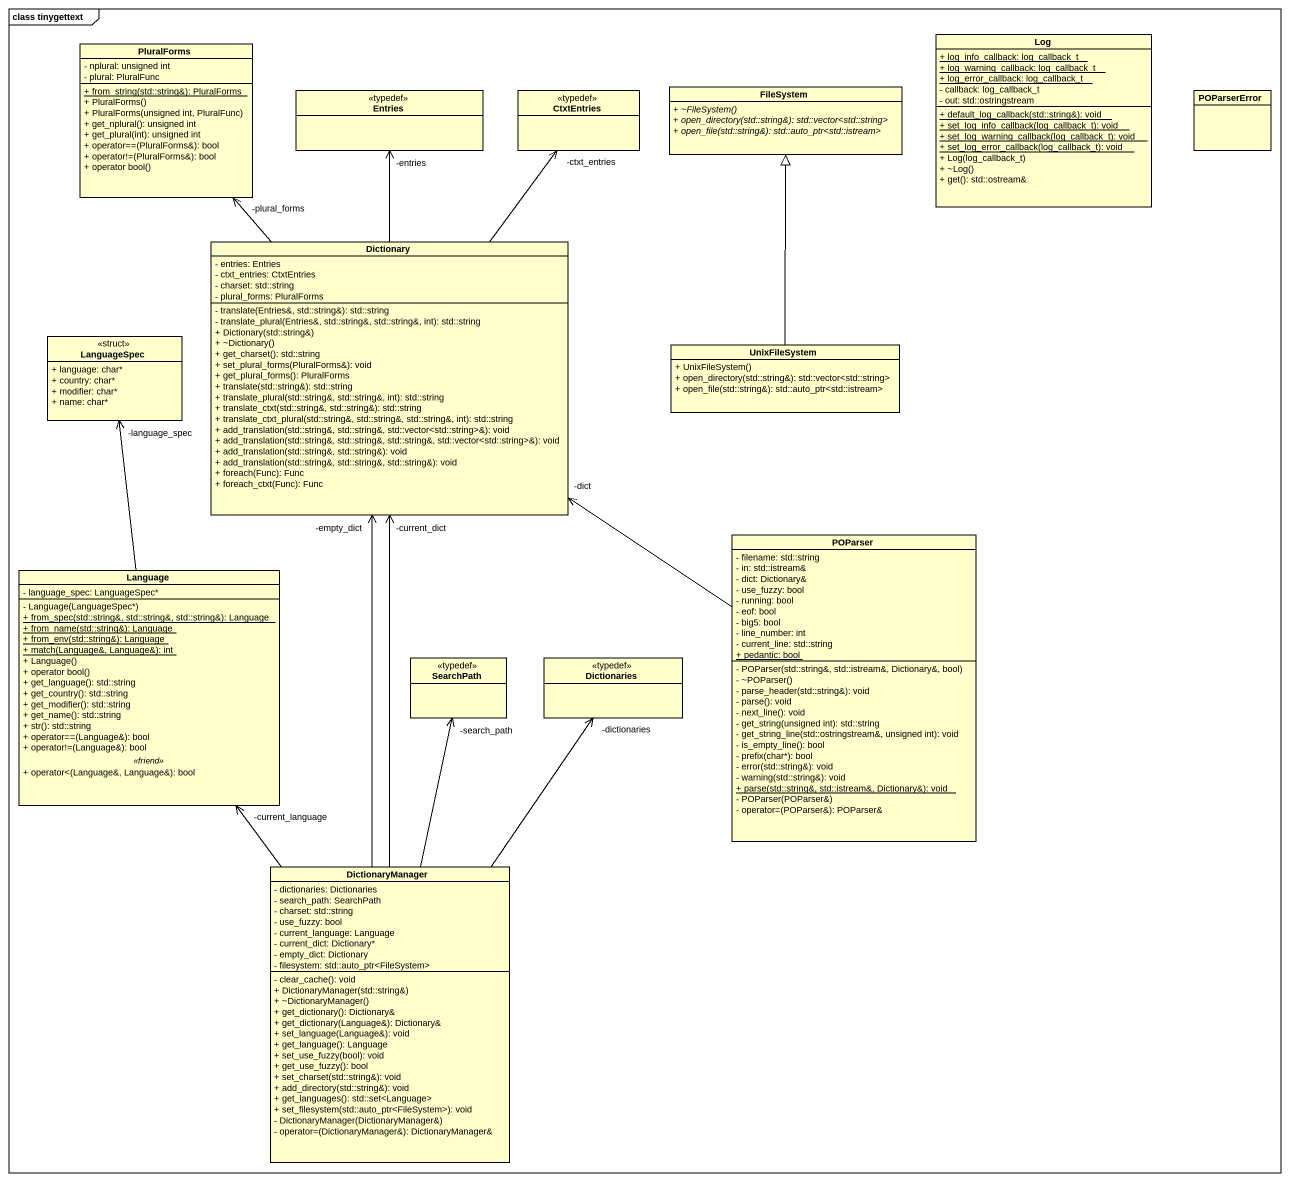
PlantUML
@startuml
mainframe class tinygettext
hide circle
hide empty members
skinparam classAttributeIconSize 0
class PluralForms {
  - nplural: unsigned int
  - plural: PluralFunc
  {static} + from_string(std::string&): PluralForms
  + PluralForms()
  + PluralForms(unsigned int, PluralFunc)
  + get_nplural(): unsigned int
  + get_plural(int): unsigned int
  + operator==(PluralForms&): bool
  + operator!=(PluralForms&): bool
  + operator bool()
}
class Log {
  {static} + log_info_callback: log_callback_t
  {static} + log_warning_callback: log_callback_t
  {static} + log_error_callback: log_callback_t
  - callback: log_callback_t
  - out: std::ostringstream
  {static} + default_log_callback(std::string&): void
  {static} + set_log_info_callback(log_callback_t): void
  {static} + set_log_warning_callback(log_callback_t): void
  {static} + set_log_error_callback(log_callback_t): void
  + Log(log_callback_t)
  + ~Log()
  + get(): std::ostream&
}
class Entries <<typedef>>
class CtxtEntries <<typedef>>
class FileSystem {
  {abstract} + ~FileSystem()
  {abstract} + open_directory(std::string&): std::vector<std::string>
  {abstract} + open_file(std::string&): std::auto_ptr<std::istream>
}
class POParserError
class Dictionary {
  - entries: Entries
  - ctxt_entries: CtxtEntries
  - charset: std::string
  - plural_forms: PluralForms
  - translate(Entries&, std::string&): std::string
  - translate_plural(Entries&, std::string&, std::string&, int): std::string
  + Dictionary(std::string&)
  + ~Dictionary()
  + get_charset(): std::string
  + set_plural_forms(PluralForms&): void
  + get_plural_forms(): PluralForms
  + translate(std::string&): std::string
  + translate_plural(std::string&, std::string&, int): std::string
  + translate_ctxt(std::string&, std::string&): std::string
  + translate_ctxt_plural(std::string&, std::string&, std::string&, int): std::string
  + add_translation(std::string&, std::string&, std::vector<std::string>&): void
  + add_translation(std::string&, std::string&, std::string&, std::vector<std::string>&): void
  + add_translation(std::string&, std::string&): void
  + add_translation(std::string&, std::string&, std::string&): void
  + foreach(Func): Func
  + foreach_ctxt(Func): Func
}
class LanguageSpec <<struct>> {
  + language: char*
  + country: char*
  + modifier: char*
  + name: char*
}
class UnixFileSystem {
  + UnixFileSystem()
  + open_directory(std::string&): std::vector<std::string>
  + open_file(std::string&): std::auto_ptr<std::istream>
}
class POParser {
  - filename: std::string
  - in: std::istream&
  - dict: Dictionary&
  - use_fuzzy: bool
  - running: bool
  - eof: bool
  - big5: bool
  - line_number: int
  - current_line: std::string
  {static} + pedantic: bool
  - POParser(std::string&, std::istream&, Dictionary&, bool)
  - ~POParser()
  - parse_header(std::string&): void
  - parse(): void
  - next_line(): void
  - get_string(unsigned int): std::string
  - get_string_line(std::ostringstream&, unsigned int): void
  - is_empty_line(): bool
  - prefix(char*): bool
  - error(std::string&): void
  - warning(std::string&): void
  {static} + parse(std::string&, std::istream&, Dictionary&): void
  - POParser(POParser&)
  - operator=(POParser&): POParser&
}
class Language {
  - language_spec: LanguageSpec*
  --
  - Language(LanguageSpec*)
  {static} + from_spec(std::string&, std::string&, std::string&): Language
  {static} + from_name(std::string&): Language
  {static} + from_env(std::string&): Language
  {static} + match(Language&, Language&): int
  + Language()
  + operator bool()
  + get_language(): std::string
  + get_country(): std::string
  + get_modifier(): std::string
  + get_name(): std::string
  + str(): std::string
  + operator==(Language&): bool
  + operator!=(Language&): bool
  .. <<friend>> ..
  + operator<(Language&, Language&): bool
}
class SearchPath <<typedef>>
class Dictionaries <<typedef>>
class DictionaryManager {
  - dictionaries: Dictionaries
  - search_path: SearchPath
  - charset: std::string
  - use_fuzzy: bool
  - current_language: Language
  - current_dict: Dictionary*
  - empty_dict: Dictionary
  - filesystem: std::auto_ptr<FileSystem>
  - clear_cache(): void
  + DictionaryManager(std::string&)
  + ~DictionaryManager()
  + get_dictionary(): Dictionary&
  + get_dictionary(Language&): Dictionary&
  + set_language(Language&): void
  + get_language(): Language
  + set_use_fuzzy(bool): void
  + get_use_fuzzy(): bool
  + set_charset(std::string&): void
  + add_directory(std::string&): void
  + get_languages(): std::set<Language>
  + set_filesystem(std::auto_ptr<FileSystem>): void
  - DictionaryManager(DictionaryManager&)
  - operator=(DictionaryManager&): DictionaryManager&
}
Dictionary -up-> "-plural_forms" PluralForms
Dictionary -up-> "-entries" Entries
Dictionary -up-> "-ctxt_entries" CtxtEntries
UnixFileSystem -up-|> FileSystem
POParser -up-> "-dict" Dictionary
Language -up-> "-language_spec" LanguageSpec
DictionaryManager -up-> "-current_dict" Dictionary
DictionaryManager -up-> "-empty_dict" Dictionary
DictionaryManager -up-> "-current_language" Language
DictionaryManager -up-> "-search_path" SearchPath
DictionaryManager -up-> "-dictionaries" Dictionaries
@enduml
